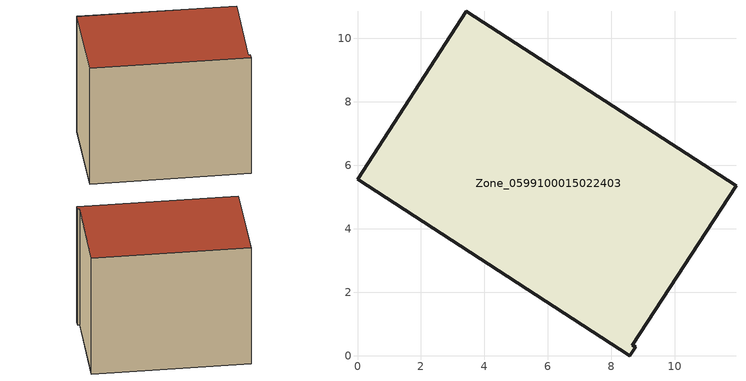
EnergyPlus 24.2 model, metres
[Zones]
Zone_0599100015022403
 floor ground (C_G): 0,5.57 3.43,10.86 11.92,5.36 8.66,0.34 8.77,0.28 8.58,0 z1
 wall outside (C_F): 0,5.57 8.58,0 8.77,0.28 8.66,0.34 11.92,5.36 3.43,10.86 0,5.57 z1:9.52
 roof outside (C_R): 3.43,10.86 0,5.57 8.58,0 8.77,0.28 8.66,0.34 11.92,5.36 z9.52
[BUILDING]
Pand.0599100015022403: North Axis=0; Terrain=City; Loads Convergence Tolerance Value=0.04; Temperature Convergence Tolerance Value=0.4; Solar Distribution=FullExterior; Maximum Number of Warmup Days=25; Minimum Number of Warmup Days=1
[Site:Location]
Rotterdam.The.Hague.AP_ZH_NLD Design_Conditions: Latitude=51.96; Longitude=4.45; Time Zone=1; Elevation=-4.5
[SITE:GROUNDTEMPERATURE:BUILDINGSURFACE]
18, 18, 18, 18, 18, 18, 18, 18, 18, 18, 18, 18
[MATERIAL] Thermal Absorptance=0.9; Solar Absorptance=0.7; Visible Absorptance=0.7
Name | Roughness | Thickness | Conductivity | Density | Specific Heat
G.TI.2006-2014 | MediumSmooth | 0.15 | 0.06 | 540 | 1210
F.TI.2006-2014 | Rough | 0.3 | 0.12 | 1920 | 840
R.TI.2006-2014 | MediumRough | 0.2 | 0.08 | 1500 | 1000
[CONSTRUCTION]
C_G: G.TI.2006-2014
C_F: F.TI.2006-2014
C_R: R.TI.2006-2014
[ZONE]
Zone_0599100015022403: Type=1; Multiplier=1; Ceiling Height=Autocalculate; Volume=Autocalculate; Floor Area=autocalculate; Part of Total Floor Area=Yes
[ZONEINFILTRATION:DESIGNFLOWRATE]
Infil_Zone_0599100015022403: Zone or ZoneList or Space or SpaceList=Zone_0599100015022403; Schedule=AlwaysOn; Design Flow Rate Calculation Method=Flow/Area; Flow Rate per Floor Area=0.0015; Constant Term Coefficient=1; Temperature Term Coefficient=0; Velocity Term Coefficient=0; Velocity Squared Term Coefficient=0
[HVACTEMPLATE:ZONE:IDEALLOADSAIRSYSTEM]
Zone_0599100015022403: Maximum Heating Supply Air Temperature=50; Minimum Cooling Supply Air Temperature=13; Maximum Heating Supply Air Humidity Ratio=0.0156; Minimum Cooling Supply Air Humidity Ratio=0.0077; Heating Limit=NoLimit; Cooling Limit=NoLimit; Dehumidification Control Type=ConstantSensibleHeatRatio; Cooling Sensible Heat Ratio=0.7; Dehumidification Setpoint=60; Humidification Control Type=None; Humidification Setpoint=30; Outdoor Air Method=None; Outdoor Air Flow Rate per Person=0.00944; Outdoor Air Flow Rate per Zone Floor Area=0; Outdoor Air Flow Rate per Zone=0; Demand Controlled Ventilation Type=None; Outdoor Air Economizer Type=NoEconomizer; Heat Recovery Type=None; Sensible Heat Recovery Effectiveness=0.7; Latent Heat Recovery Effectiveness=0.65
[ZONECONTROL:THERMOSTAT]
ThermostatControl_Zone_0599100015022403: Zone or ZoneList=Zone_0599100015022403; Control Type Schedule=DualSetpointControlType; Control 1=Thermostat_Zone_0599100015022403; Temperature Difference Between Cutout And Setpoint=0
[THERMOSTATSETPOINT:DUALSETPOINT]
Thermostat_Zone_0599100015022403: Heating Setpoint Temperature Schedule=HeatingSetpoint_Zone_0599100015022403; Cooling Setpoint Temperature Schedule=CoolingSetpoint_Zone_0599100015022403
[SCHEDULE:COMPACT]
HeatingSetpoint_Zone_0599100015022403: Through: 12/31, For: AllDays, Until: 24:00, 21
CoolingSetpoint_Zone_0599100015022403: Through: 12/31, For: AllDays, Until: 24:00, 24
DualSetpointControlType: Through: 12/31, For: AllDays, Until: 24:00, 4
AlwaysOn: Through: 12/31, For: AllDays, Until: 24:00, 1
